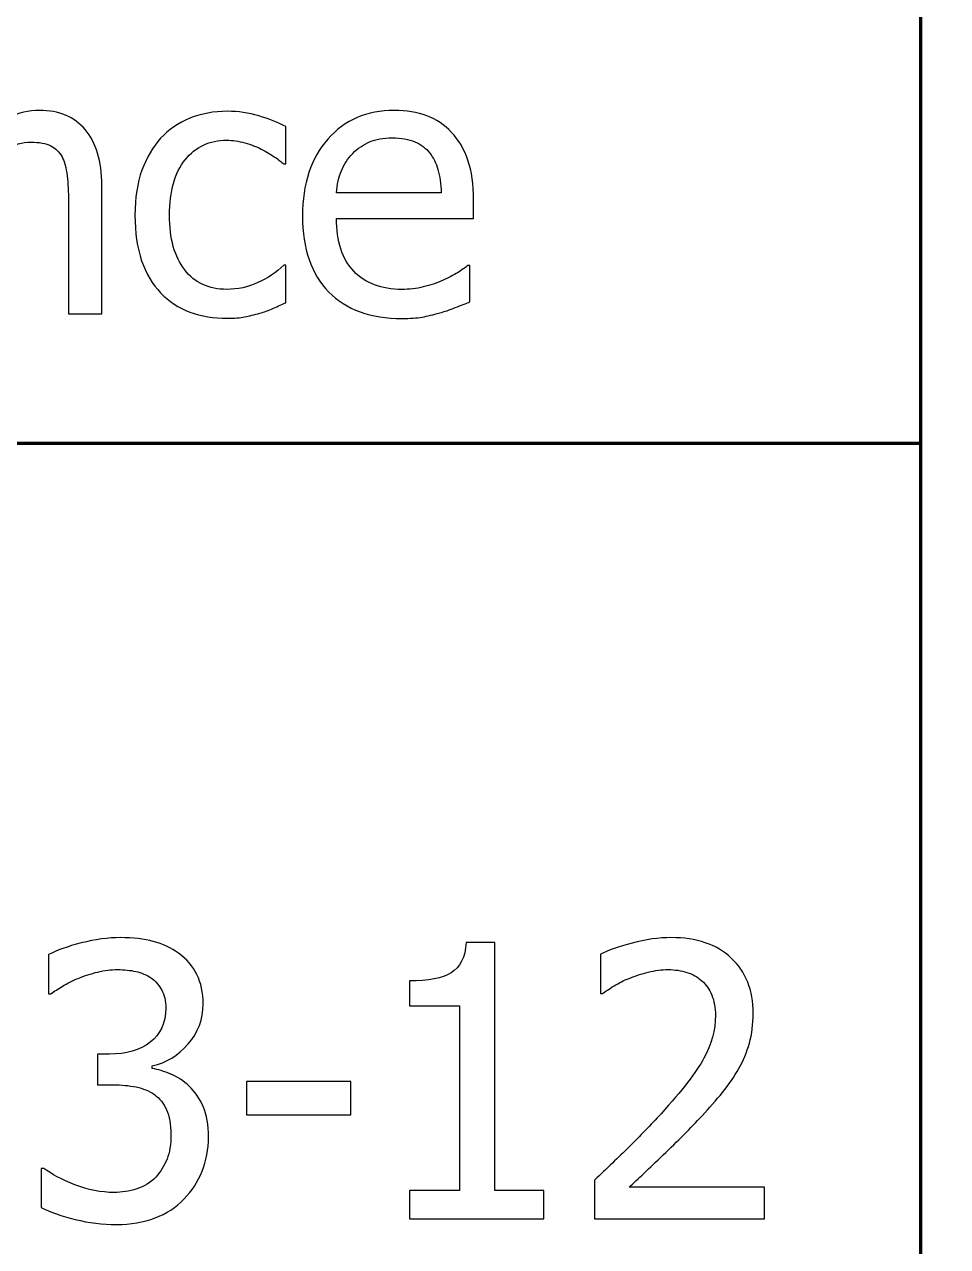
# Model space of a CAD drawing. Header units: centimetres. Extents: x -14.3 to 14.3, y -10 to 9.9.
# Drawn here: x 11.299 to 12.33, y -8.897 to -7.532 of the extents above; entities that cross this region are included whole.
import ezdxf

# ---------------------------------------------------------------- set-up
doc = ezdxf.new("R2010")
doc.units = ezdxf.units.CM
doc.header["$MEASUREMENT"] = 0
doc.layers.add('Layer 1', color=7, linetype='Continuous')

msp = doc.modelspace()

# ---------------------------------------------------------------- linework, layer by layer
at = {"layer": 'Layer 1', "color": 250, "lineweight": 70}
for points in [[(-14.3, -9), (-14.3, -9), (-14.3, 8.9), (-14.3, 8.9), (-14.3, 8.9), (-14.3, 9.45219), (-13.85219, 9.9), (-13.3, 9.9), (-13.3, 9.9), (-13.3, 9.9), (13.3, 9.9), (13.3, 9.9), (13.3, 9.9), (13.85219, 9.9), (14.3, 9.45219), (14.3, 8.9), (14.3, 8.9), (14.3, 8.9), (14.3, -9), (14.3, -9), (14.3, -9), (14.3, -9.55219), (13.85219, -10), (13.3, -10), (13.3, -10), (13.3, -10), (-13.3, -10), (-13.3, -10), (-13.3, -10), (-13.85219, -10), (-14.3, -9.55219), (-14.3, -9)], [(2.3, -10), (2.3, -10), (2.3, -7), (2.3, -7), (2.3, -7), (2.3, -6.44781), (2.74781, -6), (3.3, -6), (3.3, -6), (3.3, -6), (14.3, -6), (14.3, -6), (14.3, -6), (14.3, -6), (14.3, -7), (14.3, -7), (14.3, -7), (14.3, -7), (14.3, -9), (14.3, -9), (14.3, -9), (14.3, -9.55219), (13.85219, -10), (13.3, -10), (13.3, -10), (13.3, -10), (3.3, -10), (3.3, -10), (3.3, -10), (3.3, -10), (2.3, -10), (2.3, -10)]]:
    msp.add_open_spline(points, degree=3, knots=[0, 0, 0, 0, 0.125, 0.125, 0.125, 0.125, 0.25, 0.25, 0.25, 0.25, 0.375, 0.375, 0.375, 0.375, 0.5, 0.5, 0.5, 0.5, 0.625, 0.625, 0.625, 0.625, 0.75, 0.75, 0.75, 0.75, 0.875, 0.875, 0.875, 0.875, 1, 1, 1, 1], dxfattribs=at)
for points in [[(12.3, -6), (12.3, -6), (12.3, -9), (12.3, -9)], [(12.3, -8), (12.3, -8), (2.3, -8), (2.3, -8)]]:
    msp.add_open_spline(points, degree=3, dxfattribs=at)
at = {"layer": 'Layer 1', "color": 250}
for points, knots in [([(11.38515, -7.85506), (11.38515, -7.85506), (11.3479, -7.85506), (11.3479, -7.85506), (11.3479, -7.85506), (11.3479, -7.85506), (11.3479, -7.72909), (11.3479, -7.72909), (11.3479, -7.72909), (11.3479, -7.71888), (11.34743, -7.70942), (11.34641, -7.70063), (11.34641, -7.70063), (11.3454, -7.69184), (11.34357, -7.68481), (11.3408, -7.67953), (11.3408, -7.67953), (11.33776, -7.67399), (11.3335, -7.66986), (11.32809, -7.66716), (11.32809, -7.66716), (11.32268, -7.66445), (11.31524, -7.6631), (11.30591, -7.6631), (11.30591, -7.6631), (11.29665, -7.6631), (11.28711, -7.6656), (11.27724, -7.67054), (11.27724, -7.67054), (11.26744, -7.67547), (11.25784, -7.6819), (11.24844, -7.68988), (11.24844, -7.68988), (11.24844, -7.68988), (11.24844, -7.85506), (11.24844, -7.85506), (11.24844, -7.85506), (11.24844, -7.85506), (11.21118, -7.85506), (11.21118, -7.85506), (11.21118, -7.85506), (11.21118, -7.85506), (11.21118, -7.63382), (11.21118, -7.63382), (11.21118, -7.63382), (11.21118, -7.63382), (11.24844, -7.63382), (11.24844, -7.63382), (11.24844, -7.63382), (11.24844, -7.63382), (11.24844, -7.65837), (11.24844, -7.65837), (11.24844, -7.65837), (11.25953, -7.6485), (11.27048, -7.64086), (11.2813, -7.63558), (11.2813, -7.63558), (11.29218, -7.63031), (11.30361, -7.62767), (11.31558, -7.62767), (11.31558, -7.62767), (11.33742, -7.62767), (11.35446, -7.63484), (11.3667, -7.64917), (11.3667, -7.64917), (11.379, -7.66351), (11.38515, -7.68426), (11.38515, -7.71145), (11.38515, -7.71145), (11.38515, -7.71145), (11.38515, -7.85506), (11.38515, -7.85506)], [0, 0, 0, 0, 0.0555556, 0.0555556, 0.0555556, 0.0555556, 0.1111111, 0.1111111, 0.1111111, 0.1111111, 0.1666667, 0.1666667, 0.1666667, 0.1666667, 0.2222222, 0.2222222, 0.2222222, 0.2222222, 0.2777778, 0.2777778, 0.2777778, 0.2777778, 0.3333333, 0.3333333, 0.3333333, 0.3333333, 0.3888889, 0.3888889, 0.3888889, 0.3888889, 0.4444444, 0.4444444, 0.4444444, 0.4444444, 0.5, 0.5, 0.5, 0.5, 0.5555556, 0.5555556, 0.5555556, 0.5555556, 0.6111111, 0.6111111, 0.6111111, 0.6111111, 0.6666667, 0.6666667, 0.6666667, 0.6666667, 0.7222222, 0.7222222, 0.7222222, 0.7222222, 0.7777778, 0.7777778, 0.7777778, 0.7777778, 0.8333333, 0.8333333, 0.8333333, 0.8333333, 0.8888889, 0.8888889, 0.8888889, 0.8888889, 0.9444444, 0.9444444, 0.9444444, 0.9444444, 1, 1, 1, 1]), ([(11.52539, -7.86), (11.51024, -7.86), (11.49631, -7.85763), (11.4836, -7.85296), (11.4836, -7.85296), (11.47096, -7.8483), (11.46007, -7.8412), (11.45094, -7.83167), (11.45094, -7.83167), (11.44182, -7.82213), (11.43478, -7.81016), (11.42971, -7.79569), (11.42971, -7.79569), (11.42471, -7.78122), (11.42221, -7.76425), (11.42221, -7.74471), (11.42221, -7.74471), (11.42221, -7.72531), (11.42484, -7.70854), (11.43005, -7.69441), (11.43005, -7.69441), (11.43526, -7.68028), (11.44222, -7.66837), (11.45094, -7.65871), (11.45094, -7.65871), (11.45967, -7.6491), (11.47048, -7.64167), (11.48353, -7.63646), (11.48353, -7.63646), (11.49652, -7.63125), (11.51051, -7.62862), (11.52539, -7.62862), (11.52539, -7.62862), (11.53756, -7.62862), (11.54926, -7.63031), (11.56055, -7.63376), (11.56055, -7.63376), (11.57184, -7.6372), (11.58191, -7.64119), (11.59077, -7.64566), (11.59077, -7.64566), (11.59077, -7.64566), (11.59077, -7.68744), (11.59077, -7.68744), (11.59077, -7.68744), (11.59077, -7.68744), (11.58861, -7.68744), (11.58861, -7.68744), (11.58861, -7.68744), (11.58597, -7.68521), (11.58252, -7.68264), (11.5784, -7.67973), (11.5784, -7.67973), (11.57421, -7.67683), (11.5692, -7.67385), (11.56325, -7.67081), (11.56325, -7.67081), (11.55811, -7.66817), (11.55203, -7.66587), (11.545, -7.66391), (11.545, -7.66391), (11.53803, -7.66195), (11.53127, -7.66094), (11.52478, -7.66094), (11.52478, -7.66094), (11.50551, -7.66094), (11.49003, -7.66824), (11.47833, -7.68284), (11.47833, -7.68284), (11.46663, -7.69738), (11.46082, -7.718), (11.46082, -7.74471), (11.46082, -7.74471), (11.46082, -7.77081), (11.4665, -7.79123), (11.47779, -7.80577), (11.47779, -7.80577), (11.48908, -7.82037), (11.5047, -7.82768), (11.52478, -7.82768), (11.52478, -7.82768), (11.53695, -7.82768), (11.54851, -7.82517), (11.55947, -7.82017), (11.55947, -7.82017), (11.57042, -7.81517), (11.58016, -7.80868), (11.58861, -7.80077), (11.58861, -7.80077), (11.58861, -7.80077), (11.59077, -7.80077), (11.59077, -7.80077), (11.59077, -7.80077), (11.59077, -7.80077), (11.59077, -7.84255), (11.59077, -7.84255), (11.59077, -7.84255), (11.58705, -7.84431), (11.58245, -7.84634), (11.57691, -7.84877), (11.57691, -7.84877), (11.57137, -7.85127), (11.56636, -7.85303), (11.56183, -7.85425), (11.56183, -7.85425), (11.55554, -7.85607), (11.54986, -7.85749), (11.54479, -7.85851), (11.54479, -7.85851), (11.53979, -7.85952), (11.5333, -7.86), (11.52539, -7.86)], [0, 0, 0, 0, 0.0357143, 0.0357143, 0.0357143, 0.0357143, 0.0714286, 0.0714286, 0.0714286, 0.0714286, 0.1071429, 0.1071429, 0.1071429, 0.1071429, 0.1428571, 0.1428571, 0.1428571, 0.1428571, 0.1785714, 0.1785714, 0.1785714, 0.1785714, 0.2142857, 0.2142857, 0.2142857, 0.2142857, 0.25, 0.25, 0.25, 0.25, 0.2857143, 0.2857143, 0.2857143, 0.2857143, 0.3214286, 0.3214286, 0.3214286, 0.3214286, 0.3571429, 0.3571429, 0.3571429, 0.3571429, 0.3928571, 0.3928571, 0.3928571, 0.3928571, 0.4285714, 0.4285714, 0.4285714, 0.4285714, 0.4642857, 0.4642857, 0.4642857, 0.4642857, 0.5, 0.5, 0.5, 0.5, 0.5357143, 0.5357143, 0.5357143, 0.5357143, 0.5714286, 0.5714286, 0.5714286, 0.5714286, 0.6071429, 0.6071429, 0.6071429, 0.6071429, 0.6428571, 0.6428571, 0.6428571, 0.6428571, 0.6785714, 0.6785714, 0.6785714, 0.6785714, 0.7142857, 0.7142857, 0.7142857, 0.7142857, 0.75, 0.75, 0.75, 0.75, 0.7857143, 0.7857143, 0.7857143, 0.7857143, 0.8214286, 0.8214286, 0.8214286, 0.8214286, 0.8571429, 0.8571429, 0.8571429, 0.8571429, 0.8928571, 0.8928571, 0.8928571, 0.8928571, 0.9285714, 0.9285714, 0.9285714, 0.9285714, 0.9642857, 0.9642857, 0.9642857, 0.9642857, 1, 1, 1, 1]), ([(11.72073, -7.8602), (11.6855, -7.8602), (11.65812, -7.85026), (11.63865, -7.83038), (11.63865, -7.83038), (11.61917, -7.8105), (11.60944, -7.78231), (11.60944, -7.74573), (11.60944, -7.74573), (11.60944, -7.70969), (11.6189, -7.68095), (11.63777, -7.65965), (11.63777, -7.65965), (11.65663, -7.63835), (11.68131, -7.62767), (11.71187, -7.62767), (11.71187, -7.62767), (11.7256, -7.62767), (11.7377, -7.62963), (11.74832, -7.63362), (11.74832, -7.63362), (11.75887, -7.63754), (11.76813, -7.64376), (11.77604, -7.65221), (11.77604, -7.65221), (11.78395, -7.66067), (11.79004, -7.67101), (11.79423, -7.68325), (11.79423, -7.68325), (11.79849, -7.69542), (11.80059, -7.71043), (11.80059, -7.72808), (11.80059, -7.72808), (11.80059, -7.72808), (11.80059, -7.7483), (11.80059, -7.7483), (11.80059, -7.7483), (11.80059, -7.7483), (11.6473, -7.7483), (11.6473, -7.7483), (11.6473, -7.7483), (11.6473, -7.77406), (11.65379, -7.79373), (11.66671, -7.80732), (11.66671, -7.80732), (11.67962, -7.82091), (11.69754, -7.82774), (11.72039, -7.82774), (11.72039, -7.82774), (11.72858, -7.82774), (11.73655, -7.8268), (11.7444, -7.82497), (11.7444, -7.82497), (11.75224, -7.82315), (11.75934, -7.82071), (11.7657, -7.8178), (11.7657, -7.8178), (11.77246, -7.81476), (11.77814, -7.81185), (11.78273, -7.80901), (11.78273, -7.80901), (11.78733, -7.80617), (11.79119, -7.80347), (11.79423, -7.80097), (11.79423, -7.80097), (11.79423, -7.80097), (11.79639, -7.80097), (11.79639, -7.80097), (11.79639, -7.80097), (11.79639, -7.80097), (11.79639, -7.8416), (11.79639, -7.8416), (11.79639, -7.8416), (11.79207, -7.84329), (11.78666, -7.84546), (11.78017, -7.84803), (11.78017, -7.84803), (11.77367, -7.8506), (11.76786, -7.85263), (11.76272, -7.85405), (11.76272, -7.85405), (11.75549, -7.85601), (11.74893, -7.85756), (11.74304, -7.85864), (11.74304, -7.85864), (11.73716, -7.85966), (11.72972, -7.8602), (11.72073, -7.8602)], [0, 0, 0, 0, 0.0454545, 0.0454545, 0.0454545, 0.0454545, 0.0909091, 0.0909091, 0.0909091, 0.0909091, 0.1363636, 0.1363636, 0.1363636, 0.1363636, 0.1818182, 0.1818182, 0.1818182, 0.1818182, 0.2272727, 0.2272727, 0.2272727, 0.2272727, 0.2727273, 0.2727273, 0.2727273, 0.2727273, 0.3181818, 0.3181818, 0.3181818, 0.3181818, 0.3636364, 0.3636364, 0.3636364, 0.3636364, 0.4090909, 0.4090909, 0.4090909, 0.4090909, 0.4545455, 0.4545455, 0.4545455, 0.4545455, 0.5, 0.5, 0.5, 0.5, 0.5454545, 0.5454545, 0.5454545, 0.5454545, 0.5909091, 0.5909091, 0.5909091, 0.5909091, 0.6363636, 0.6363636, 0.6363636, 0.6363636, 0.6818182, 0.6818182, 0.6818182, 0.6818182, 0.7272727, 0.7272727, 0.7272727, 0.7272727, 0.7727273, 0.7727273, 0.7727273, 0.7727273, 0.8181818, 0.8181818, 0.8181818, 0.8181818, 0.8636364, 0.8636364, 0.8636364, 0.8636364, 0.9090909, 0.9090909, 0.9090909, 0.9090909, 0.9545455, 0.9545455, 0.9545455, 0.9545455, 1, 1, 1, 1]), ([(11.76434, -7.71976), (11.76407, -7.70976), (11.76292, -7.7011), (11.76076, -7.6938), (11.76076, -7.6938), (11.75866, -7.68656), (11.75562, -7.68041), (11.7517, -7.67541), (11.7517, -7.67541), (11.7473, -7.66986), (11.74176, -7.6656), (11.73493, -7.6627), (11.73493, -7.6627), (11.7281, -7.65979), (11.71972, -7.65837), (11.70971, -7.65837), (11.70971, -7.65837), (11.69977, -7.65837), (11.69139, -7.65986), (11.68442, -7.66283), (11.68442, -7.66283), (11.67753, -7.66581), (11.67117, -7.67013), (11.66549, -7.67581), (11.66549, -7.67581), (11.65995, -7.68163), (11.65575, -7.68805), (11.65285, -7.69508), (11.65285, -7.69508), (11.64994, -7.70218), (11.64811, -7.71036), (11.6473, -7.71976), (11.6473, -7.71976), (11.6473, -7.71976), (11.76434, -7.71976), (11.76434, -7.71976)], [0, 0, 0, 0, 0.1111111, 0.1111111, 0.1111111, 0.1111111, 0.2222222, 0.2222222, 0.2222222, 0.2222222, 0.3333333, 0.3333333, 0.3333333, 0.3333333, 0.4444444, 0.4444444, 0.4444444, 0.4444444, 0.5555556, 0.5555556, 0.5555556, 0.5555556, 0.6666667, 0.6666667, 0.6666667, 0.6666667, 0.7777778, 0.7777778, 0.7777778, 0.7777778, 0.8888889, 0.8888889, 0.8888889, 0.8888889, 1, 1, 1, 1]), ([(11.40286, -8.58793), (11.39545, -8.58793), (11.38804, -8.58885), (11.38056, -8.59061), (11.38056, -8.59061), (11.37316, -8.59245), (11.36582, -8.59477), (11.35869, -8.59767), (11.35869, -8.59767), (11.35206, -8.60042), (11.34628, -8.60331), (11.34141, -8.60634), (11.34141, -8.60634), (11.33654, -8.60938), (11.33216, -8.6122), (11.32828, -8.61481), (11.32828, -8.61481), (11.32828, -8.61481), (11.32581, -8.61481), (11.32581, -8.61481), (11.32581, -8.61481), (11.32581, -8.61481), (11.32581, -8.57121), (11.32581, -8.57121), (11.32581, -8.57121), (11.33477, -8.56634), (11.34691, -8.56197), (11.36229, -8.55809), (11.36229, -8.55809), (11.37767, -8.55413), (11.39228, -8.55216), (11.40625, -8.55216), (11.40625, -8.55216), (11.42015, -8.55216), (11.43228, -8.55357), (11.44272, -8.55639), (11.44272, -8.55639), (11.4531, -8.55921), (11.46248, -8.56359), (11.47088, -8.56952), (11.47088, -8.56952), (11.47998, -8.57615), (11.48682, -8.58412), (11.49148, -8.5935), (11.49148, -8.5935), (11.49606, -8.60289), (11.49839, -8.61382), (11.49839, -8.62638), (11.49839, -8.62638), (11.49839, -8.64332), (11.49282, -8.6582), (11.48167, -8.67104), (11.48167, -8.67104), (11.47052, -8.68381), (11.45712, -8.692), (11.44159, -8.69539), (11.44159, -8.69539), (11.44159, -8.69539), (11.44159, -8.69828), (11.44159, -8.69828), (11.44159, -8.69828), (11.44802, -8.69955), (11.45493, -8.70166), (11.46234, -8.7047), (11.46234, -8.7047), (11.46968, -8.70773), (11.47659, -8.71225), (11.48287, -8.71817), (11.48287, -8.71817), (11.48922, -8.7241), (11.49437, -8.73172), (11.49839, -8.74096), (11.49839, -8.74096), (11.50241, -8.75028), (11.50439, -8.76164), (11.50439, -8.77497), (11.50439, -8.77497), (11.50439, -8.78894), (11.50199, -8.80171), (11.49726, -8.81335), (11.49726, -8.81335), (11.49254, -8.82499), (11.48576, -8.8353), (11.47708, -8.84426), (11.47708, -8.84426), (11.46812, -8.85364), (11.45733, -8.8607), (11.44463, -8.86549), (11.44463, -8.86549), (11.432, -8.87036), (11.41761, -8.87276), (11.40145, -8.87276), (11.40145, -8.87276), (11.38607, -8.87276), (11.37076, -8.87093), (11.35559, -8.86719), (11.35559, -8.86719), (11.34042, -8.86345), (11.32765, -8.859), (11.31735, -8.85371), (11.31735, -8.85371), (11.31735, -8.85371), (11.31735, -8.81011), (11.31735, -8.81011), (11.31735, -8.81011), (11.31735, -8.81011), (11.32024, -8.81011), (11.32024, -8.81011), (11.32024, -8.81011), (11.32892, -8.81646), (11.34056, -8.82253), (11.35517, -8.82831), (11.35517, -8.82831), (11.36977, -8.8341), (11.38437, -8.83699), (11.39898, -8.83699), (11.39898, -8.83699), (11.40738, -8.83699), (11.41584, -8.83565), (11.42431, -8.83297), (11.42431, -8.83297), (11.43278, -8.83029), (11.43983, -8.82591), (11.44548, -8.81984), (11.44548, -8.81984), (11.45098, -8.81378), (11.45514, -8.80707), (11.45803, -8.79981), (11.45803, -8.79981), (11.46093, -8.79247), (11.46241, -8.78323), (11.46241, -8.77208), (11.46241, -8.77208), (11.46241, -8.76093), (11.46079, -8.75176), (11.45754, -8.74456), (11.45754, -8.74456), (11.45429, -8.73744), (11.44978, -8.73179), (11.44399, -8.72763), (11.44399, -8.72763), (11.43828, -8.72354), (11.43136, -8.72064), (11.42346, -8.71909), (11.42346, -8.71909), (11.41556, -8.71747), (11.40702, -8.71669), (11.39778, -8.71669), (11.39778, -8.71669), (11.39778, -8.71669), (11.38021, -8.71669), (11.38021, -8.71669), (11.38021, -8.71669), (11.38021, -8.71669), (11.38021, -8.6824), (11.38021, -8.6824), (11.38021, -8.6824), (11.38021, -8.6824), (11.39383, -8.6824), (11.39383, -8.6824), (11.39383, -8.6824), (11.41246, -8.6824), (11.42755, -8.67796), (11.4392, -8.66914), (11.4392, -8.66914), (11.45084, -8.66032), (11.45662, -8.64755), (11.45662, -8.63069), (11.45662, -8.63069), (11.45662, -8.623), (11.45514, -8.61636), (11.45211, -8.61079), (11.45211, -8.61079), (11.44907, -8.60522), (11.44519, -8.60077), (11.44054, -8.59745), (11.44054, -8.59745), (11.43525, -8.59386), (11.42946, -8.59139), (11.42318, -8.58998), (11.42318, -8.58998), (11.41683, -8.58864), (11.41006, -8.58793), (11.40286, -8.58793)], [0, 0, 0, 0, 0.0217391, 0.0217391, 0.0217391, 0.0217391, 0.0434783, 0.0434783, 0.0434783, 0.0434783, 0.0652174, 0.0652174, 0.0652174, 0.0652174, 0.0869565, 0.0869565, 0.0869565, 0.0869565, 0.1086957, 0.1086957, 0.1086957, 0.1086957, 0.1304348, 0.1304348, 0.1304348, 0.1304348, 0.1521739, 0.1521739, 0.1521739, 0.1521739, 0.173913, 0.173913, 0.173913, 0.173913, 0.1956522, 0.1956522, 0.1956522, 0.1956522, 0.2173913, 0.2173913, 0.2173913, 0.2173913, 0.2391304, 0.2391304, 0.2391304, 0.2391304, 0.2608696, 0.2608696, 0.2608696, 0.2608696, 0.2826087, 0.2826087, 0.2826087, 0.2826087, 0.3043478, 0.3043478, 0.3043478, 0.3043478, 0.326087, 0.326087, 0.326087, 0.326087, 0.3478261, 0.3478261, 0.3478261, 0.3478261, 0.3695652, 0.3695652, 0.3695652, 0.3695652, 0.3913043, 0.3913043, 0.3913043, 0.3913043, 0.4130435, 0.4130435, 0.4130435, 0.4130435, 0.4347826, 0.4347826, 0.4347826, 0.4347826, 0.4565217, 0.4565217, 0.4565217, 0.4565217, 0.4782609, 0.4782609, 0.4782609, 0.4782609, 0.5, 0.5, 0.5, 0.5, 0.5217391, 0.5217391, 0.5217391, 0.5217391, 0.5434783, 0.5434783, 0.5434783, 0.5434783, 0.5652174, 0.5652174, 0.5652174, 0.5652174, 0.5869565, 0.5869565, 0.5869565, 0.5869565, 0.6086957, 0.6086957, 0.6086957, 0.6086957, 0.6304348, 0.6304348, 0.6304348, 0.6304348, 0.6521739, 0.6521739, 0.6521739, 0.6521739, 0.673913, 0.673913, 0.673913, 0.673913, 0.6956522, 0.6956522, 0.6956522, 0.6956522, 0.7173913, 0.7173913, 0.7173913, 0.7173913, 0.7391304, 0.7391304, 0.7391304, 0.7391304, 0.7608696, 0.7608696, 0.7608696, 0.7608696, 0.7826087, 0.7826087, 0.7826087, 0.7826087, 0.8043478, 0.8043478, 0.8043478, 0.8043478, 0.826087, 0.826087, 0.826087, 0.826087, 0.8478261, 0.8478261, 0.8478261, 0.8478261, 0.8695652, 0.8695652, 0.8695652, 0.8695652, 0.8913043, 0.8913043, 0.8913043, 0.8913043, 0.9130435, 0.9130435, 0.9130435, 0.9130435, 0.9347826, 0.9347826, 0.9347826, 0.9347826, 0.9565217, 0.9565217, 0.9565217, 0.9565217, 0.9782609, 0.9782609, 0.9782609, 0.9782609, 1, 1, 1, 1]), ([(11.87897, -8.86634), (11.87897, -8.86634), (11.7289, -8.86634), (11.7289, -8.86634), (11.7289, -8.86634), (11.7289, -8.86634), (11.7289, -8.83494), (11.7289, -8.83494), (11.7289, -8.83494), (11.7289, -8.83494), (11.78471, -8.83494), (11.78471, -8.83494), (11.78471, -8.83494), (11.78471, -8.83494), (11.78471, -8.62857), (11.78471, -8.62857), (11.78471, -8.62857), (11.78471, -8.62857), (11.7289, -8.62857), (11.7289, -8.62857), (11.7289, -8.62857), (11.7289, -8.62857), (11.7289, -8.60049), (11.7289, -8.60049), (11.7289, -8.60049), (11.74999, -8.60049), (11.76552, -8.59753), (11.77553, -8.59153), (11.77553, -8.59153), (11.78548, -8.58553), (11.79113, -8.57417), (11.7924, -8.55752), (11.7924, -8.55752), (11.7924, -8.55752), (11.82443, -8.55752), (11.82443, -8.55752), (11.82443, -8.55752), (11.82443, -8.55752), (11.82443, -8.83494), (11.82443, -8.83494), (11.82443, -8.83494), (11.82443, -8.83494), (11.87897, -8.83494), (11.87897, -8.83494), (11.87897, -8.83494), (11.87897, -8.83494), (11.87897, -8.86634), (11.87897, -8.86634)], [0, 0, 0, 0, 0.0833333, 0.0833333, 0.0833333, 0.0833333, 0.1666667, 0.1666667, 0.1666667, 0.1666667, 0.25, 0.25, 0.25, 0.25, 0.3333333, 0.3333333, 0.3333333, 0.3333333, 0.4166667, 0.4166667, 0.4166667, 0.4166667, 0.5, 0.5, 0.5, 0.5, 0.5833333, 0.5833333, 0.5833333, 0.5833333, 0.6666667, 0.6666667, 0.6666667, 0.6666667, 0.75, 0.75, 0.75, 0.75, 0.8333333, 0.8333333, 0.8333333, 0.8333333, 0.9166667, 0.9166667, 0.9166667, 0.9166667, 1, 1, 1, 1]), ([(12.12577, -8.86634), (12.12577, -8.86634), (11.93577, -8.86634), (11.93577, -8.86634), (11.93577, -8.86634), (11.93577, -8.86634), (11.93577, -8.82316), (11.93577, -8.82316), (11.93577, -8.82316), (11.94938, -8.81018), (11.9623, -8.79776), (11.97443, -8.78591), (11.97443, -8.78591), (11.98657, -8.77405), (11.99842, -8.76178), (12.00999, -8.74894), (12.00999, -8.74894), (12.03342, -8.72318), (12.04936, -8.70251), (12.0579, -8.68706), (12.0579, -8.68706), (12.06643, -8.67154), (12.07074, -8.65552), (12.07074, -8.63901), (12.07074, -8.63901), (12.07074, -8.6304), (12.0694, -8.62293), (12.06672, -8.61643), (12.06672, -8.61643), (12.06404, -8.60994), (12.06037, -8.60458), (12.05564, -8.60035), (12.05564, -8.60035), (12.05084, -8.59618), (12.04527, -8.59308), (12.03892, -8.59103), (12.03892, -8.59103), (12.03257, -8.58899), (12.02558, -8.58793), (12.01803, -8.58793), (12.01803, -8.58793), (12.01077, -8.58793), (12.00336, -8.58885), (11.99581, -8.59075), (11.99581, -8.59075), (11.98833, -8.59259), (11.98113, -8.59491), (11.97422, -8.59767), (11.97422, -8.59767), (11.96843, -8.59999), (11.96286, -8.60282), (11.9575, -8.60613), (11.9575, -8.60613), (11.95214, -8.60945), (11.94776, -8.61227), (11.94445, -8.6146), (11.94445, -8.6146), (11.94445, -8.6146), (11.94219, -8.6146), (11.94219, -8.6146), (11.94219, -8.6146), (11.94219, -8.6146), (11.94219, -8.57079), (11.94219, -8.57079), (11.94219, -8.57079), (11.95072, -8.56648), (11.96265, -8.56232), (11.97782, -8.55823), (11.97782, -8.55823), (11.99306, -8.5542), (12.00752, -8.55216), (12.02114, -8.55216), (12.02114, -8.55216), (12.04978, -8.55216), (12.07229, -8.55978), (12.08852, -8.57502), (12.08852, -8.57502), (12.10482, -8.59026), (12.11293, -8.61086), (12.11293, -8.6369), (12.11293, -8.6369), (12.11293, -8.64889), (12.11152, -8.65997), (12.1087, -8.6702), (12.1087, -8.6702), (12.10588, -8.68036), (12.10199, -8.68981), (12.09699, -8.69849), (12.09699, -8.69849), (12.09191, -8.70745), (12.08577, -8.71634), (12.07864, -8.72516), (12.07864, -8.72516), (12.07144, -8.73398), (12.06389, -8.74266), (12.05585, -8.75119), (12.05585, -8.75119), (12.04294, -8.76523), (12.02848, -8.77984), (12.01253, -8.79501), (12.01253, -8.79501), (11.99666, -8.81018), (11.98396, -8.82217), (11.97443, -8.83099), (11.97443, -8.83099), (11.97443, -8.83099), (12.12577, -8.83099), (12.12577, -8.83099), (12.12577, -8.83099), (12.12577, -8.83099), (12.12577, -8.86634), (12.12577, -8.86634)], [0, 0, 0, 0, 0.0357143, 0.0357143, 0.0357143, 0.0357143, 0.0714286, 0.0714286, 0.0714286, 0.0714286, 0.1071429, 0.1071429, 0.1071429, 0.1071429, 0.1428571, 0.1428571, 0.1428571, 0.1428571, 0.1785714, 0.1785714, 0.1785714, 0.1785714, 0.2142857, 0.2142857, 0.2142857, 0.2142857, 0.25, 0.25, 0.25, 0.25, 0.2857143, 0.2857143, 0.2857143, 0.2857143, 0.3214286, 0.3214286, 0.3214286, 0.3214286, 0.3571429, 0.3571429, 0.3571429, 0.3571429, 0.3928571, 0.3928571, 0.3928571, 0.3928571, 0.4285714, 0.4285714, 0.4285714, 0.4285714, 0.4642857, 0.4642857, 0.4642857, 0.4642857, 0.5, 0.5, 0.5, 0.5, 0.5357143, 0.5357143, 0.5357143, 0.5357143, 0.5714286, 0.5714286, 0.5714286, 0.5714286, 0.6071429, 0.6071429, 0.6071429, 0.6071429, 0.6428571, 0.6428571, 0.6428571, 0.6428571, 0.6785714, 0.6785714, 0.6785714, 0.6785714, 0.7142857, 0.7142857, 0.7142857, 0.7142857, 0.75, 0.75, 0.75, 0.75, 0.7857143, 0.7857143, 0.7857143, 0.7857143, 0.8214286, 0.8214286, 0.8214286, 0.8214286, 0.8571429, 0.8571429, 0.8571429, 0.8571429, 0.8928571, 0.8928571, 0.8928571, 0.8928571, 0.9285714, 0.9285714, 0.9285714, 0.9285714, 0.9642857, 0.9642857, 0.9642857, 0.9642857, 1, 1, 1, 1]), ([(11.66356, -8.75035), (11.66356, -8.75035), (11.54701, -8.75035), (11.54701, -8.75035), (11.54701, -8.75035), (11.54701, -8.75035), (11.54701, -8.71295), (11.54701, -8.71295), (11.54701, -8.71295), (11.54701, -8.71295), (11.66356, -8.71295), (11.66356, -8.71295), (11.66356, -8.71295), (11.66356, -8.71295), (11.66356, -8.75035), (11.66356, -8.75035)], [0, 0, 0, 0, 0.25, 0.25, 0.25, 0.25, 0.5, 0.5, 0.5, 0.5, 0.75, 0.75, 0.75, 0.75, 1, 1, 1, 1])]:
    msp.add_open_spline(points, degree=3, knots=knots, dxfattribs=at)

doc.saveas('drawing.dxf')
